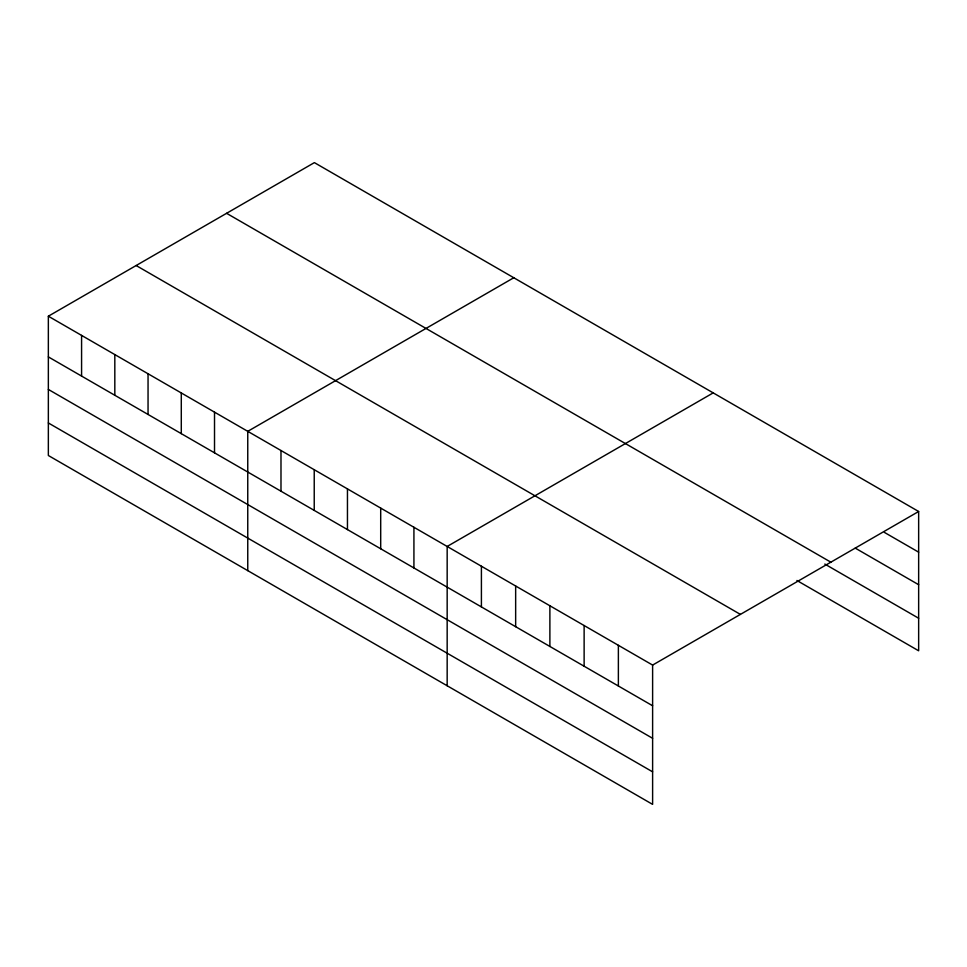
<?xml version="1.0" encoding="UTF-8"?>
<svg xmlns="http://www.w3.org/2000/svg" width="967" height="967" viewBox="0 0 967 967"><rect width="100%" height="100%" fill="white"/><g stroke="black" fill="none" stroke-linecap="round" stroke-linejoin="round"><path stroke-width="1.45" d="M652.616 738.304L652.616 665.078L48.35 316.209L48.35 455.505L652.616 804.375L652.616 738.304L48.35 389.435M796.905 580.49L918.65 650.791L918.65 511.495L314.384 162.625L48.35 316.209M513.791 277.747L247.757 431.342L247.757 570.639M713.199 392.88L447.165 546.464L447.165 685.76M652.616 665.078L918.65 511.495M884.406 532.406L918.65 552.169M855.239 548.108L918.65 584.709M226.592 213.308L830.858 562.178M824.803 564.063L918.65 618.239M136.142 265.526L740.408 614.396M48.35 356.896L652.616 705.765M48.35 422.966L652.616 771.835M618.372 645.315L618.372 686.002M584.128 625.54L584.128 666.227M549.885 605.777L549.885 646.464M515.653 586.002L515.653 626.689M481.409 566.239L481.409 606.925M413.924 527.281L413.924 567.967M380.696 508.098L380.696 548.773M347.455 488.903L347.455 529.59M314.227 469.72L314.227 510.395M280.986 450.525L280.986 491.212M214.517 412.16L214.517 452.834M181.288 392.965L181.288 433.651M148.048 373.782L148.048 414.456M114.819 354.587L114.819 395.273M81.579 335.404L81.579 376.09"/></g></svg>
